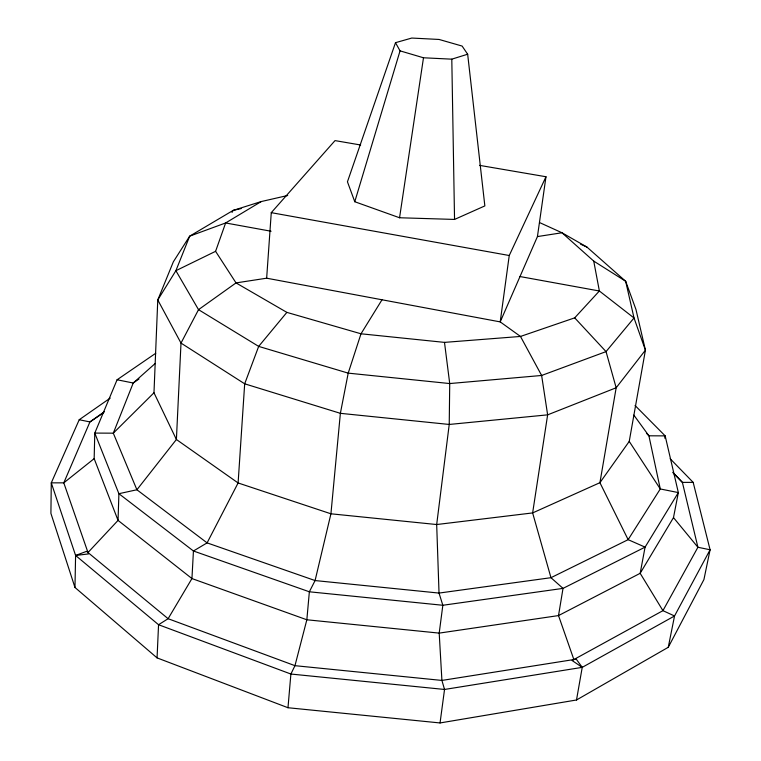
<?xml version="1.0" encoding="UTF-8"?>
<svg xmlns="http://www.w3.org/2000/svg" width="761" height="761" viewBox="0 0 761 761"><rect width="100%" height="100%" fill="white"/><g stroke="black" fill="none" stroke-linecap="round" stroke-linejoin="round"><path stroke-width="1.14" d="M670.175 458.74L693.176 482.379L710.089 549.775L703.925 579.568L668.263 647.297L576.505 699.987L440.048 722.95L287.981 707.73L157.061 657.885L74.968 587.473L75.596 555.454L51.282 482.855L79.23 419.73L110.202 398.117M635.055 405.489L665.171 435.882L678.346 492.586L673.485 517.613L640.172 573.309L558.517 615.582L439.202 633.114L306.845 619.777L191.943 578.56L118.05 520.391L94.164 458.645L94.783 433.085L117.089 379.768L155.72 353.285M539.587 222.573L561.979 232.761L586.959 247.087L625.666 281.266L635.987 309.565L645.423 350.165L629.233 441.399L599.925 482.683L532.633 512.924L436.681 524.538L330.93 513.799L238.107 482.959L176.4 439.497L153.979 392.781L157.774 299.948L173.356 261.794L189.689 236.157L233.161 210.397L261.261 201.551L287.706 195.491M157.061 657.885L158.554 624.724L75.596 555.454L86.564 551.354L168.114 618.703L294.964 665.675L441.913 680.429L576.267 659.169L582.232 667.359L576.505 699.987M87.991 552.524L118.05 520.391L118.897 493.699L136.904 489.761L176.4 439.497L181.004 343.087L198.526 309.66L236.024 282.911L266.654 278.193L271.268 212.661L335.021 140.604L360.657 144.999M287.981 707.73L290.892 674.037L294.964 665.675L306.845 619.777L309.356 591.792L315.083 580.557L330.93 513.799L340.376 413.328L348.205 373.137L360.999 333.794L382.012 299.777M440.048 722.95L444.538 689.456L441.913 680.429L439.202 633.114L442.835 605.271L439.03 593.076L436.681 524.538L449.228 424.457L449.722 383.554L444.491 342.383L360.999 333.794L286.868 312.381L236.024 282.911L215.591 251.32L225.627 222.963L261.261 201.551M479.544 165.365L545.979 176.742L509.242 255.515L500.215 321.893L520.486 336.448L541.632 375.468L547.635 414.85L532.633 512.924L550.964 577.694L563.016 588.386L558.517 615.582L573.861 659.549M266.654 278.193L500.215 321.893L537.437 236.576L545.979 176.742M399.554 217.76L423.487 57.779L400.048 50.854L395.501 42.683L411.777 38.05L439.087 39.458L462.117 46.069L467.663 54.221L484.852 205.908L454.545 219.434L399.554 217.76L354.778 201.732L347.444 181.803L395.501 42.683M664.743 438.155L665.171 435.882L648.905 435.796L646.46 433.285M668.263 647.297L674.541 615.982L710.089 549.775L697.913 547.264L673.485 517.613M354.778 201.732L400.048 50.854M232.029 212.395L233.161 210.397L241.189 208.552M286.868 312.381L258.673 346.398L244.681 383.81L238.107 482.959L207.097 542.878L193.437 550.993L191.943 578.56L168.114 618.703L158.554 624.724L290.892 674.037L444.538 689.456L582.232 667.359L674.541 615.982L662.936 610.655L640.172 573.309L645.081 547.13L678.346 492.586L660.282 488.962L629.233 441.399M444.491 342.383L520.486 336.448L574.698 317.851L599.373 290.997L593.732 261.099L561.979 232.761L537.437 236.576M153.979 392.781L113.303 433.171L94.783 433.085L118.897 493.699L193.437 550.993L309.356 591.792L442.835 605.271L563.016 588.386L645.081 547.13L628.139 539.663L599.925 482.683L616.163 387.768L606.041 351.611L574.698 317.851M155.263 363.425L133.223 383.011L113.303 433.171L136.904 489.761L207.097 542.878L315.083 580.557L439.03 593.076L550.964 577.694L628.139 539.663L660.282 488.962L648.905 435.796L633.837 415.097M94.164 458.645L63.791 482.845L51.282 482.855L50.911 513.38L74.968 587.473M104.466 411.663L89.931 421.936L63.791 482.845L88.476 553.932L75.596 555.454M138.987 378.978L133.223 383.011L117.089 379.768M103.629 412.709L89.931 421.936L79.23 419.73M215.591 251.32L175.886 270.697L157.774 299.948L181.004 343.087L244.681 383.81L340.376 413.328L449.228 424.457L547.635 414.85L616.163 387.768L645.423 350.165L634.018 317.974L625.666 281.266L593.732 261.099M423.487 57.779L451.796 59.168L467.663 54.221M693.176 482.379L682.389 482.388L673.361 473.009M271.268 212.661L509.242 255.515M271.097 231.239L225.627 222.963L189.689 236.157L175.886 270.697L198.526 309.66L258.673 346.398L348.205 373.137L449.722 383.554L541.632 375.468L606.041 351.611L634.018 317.974L599.373 290.997L520.001 276.547M580.576 244.167L586.959 247.087M582.232 667.359L572.091 660.519L662.936 610.655L697.913 547.264L682.389 482.388L672.743 472.343M451.796 59.168L454.545 219.434"/></g></svg>
